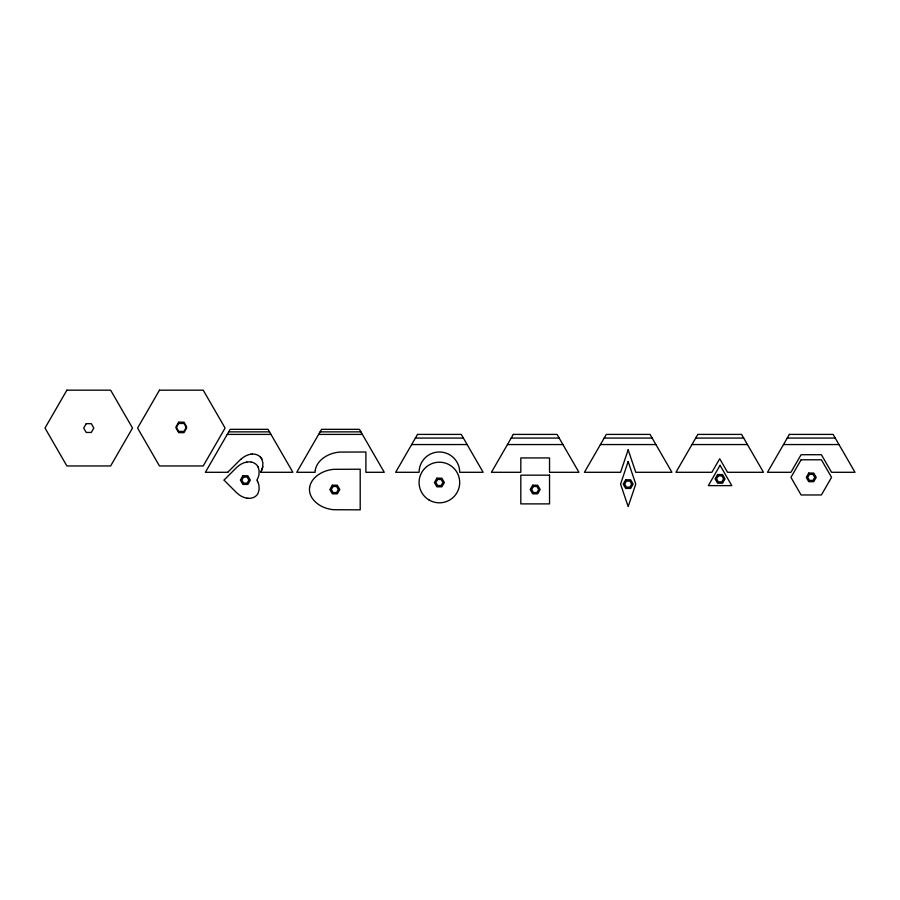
<?xml version="1.0" encoding="UTF-8"?>
<svg xmlns="http://www.w3.org/2000/svg" width="900" height="900" viewBox="0 0 900 900"><rect width="100%" height="100%" fill="white"/><g stroke="black" fill="none" stroke-linecap="round" stroke-linejoin="round"><path stroke-width="1.35" d="M262.058 469.226A16.133 16.133 0 0 0 262.721 466.695L262.879 462.803L261.821 459.124A9.146 9.146 0 0 0 260.314 456.998M257.029 479.869L257.456 478.969M260.798 472.05L261.214 471.15M262.058 469.226A15.716 15.716 0 0 1 261.439 470.678L261.293 470.993M257.535 478.811L257.681 478.496A15.986 15.986 0 0 0 258.975 474.514L259.121 470.621L258.064 466.942M227.88 472.162L239.4 460.62A43.526 43.526 0 0 1 241.088 459.045M224.123 479.993L235.643 468.45A43.526 43.526 0 0 1 237.33 466.864A19.575 19.575 0 0 1 246.847 462.015M250.627 454.298L252.112 454.084M246.87 462.116L248.254 461.925A7.223 7.223 0 0 1 249.188 461.88L249.84 461.891A7.301 7.301 0 0 1 250.796 462.015L251.089 462.06M228.701 431.865L269.528 431.865M320.096 431.865L360.923 431.865M227.239 434.407L270.99 434.407M318.634 434.407L362.385 434.407M415.395 438.075L463.387 438.075M511.178 438.075L559.17 438.075M604.17 438.075L652.163 438.075M695.711 438.075L743.704 438.075M787.252 438.075L835.245 438.075M411.649 444.555L467.134 444.555M507.431 444.555L562.916 444.555M600.424 444.555L655.909 444.555M691.965 444.555L747.45 444.555M783.506 444.555L838.98 444.555M227.812 472.298L205.369 472.298L230.175 429.334L268.065 429.334L292.871 472.298L260.764 472.298M261.877 459.124A9.068 9.068 0 0 0 256.32 454.59A10.789 10.789 0 0 0 255.881 454.455L254.554 454.185A7.301 7.301 0 0 0 253.597 454.061L253.046 454.061A7.223 7.223 0 0 0 252.011 454.095M248.344 498.296L246.96 498.105M251.269 462.094L252.112 462.274A10.789 10.789 0 0 1 252.562 462.397A9.068 9.068 0 0 1 258.097 466.931M224.123 480.218L235.643 491.76A43.526 43.526 0 0 0 237.33 493.346A19.575 19.575 0 0 0 246.847 498.195M257.681 481.714L257.051 480.397M241.155 459.101A19.575 19.575 0 0 1 250.605 454.196M262.744 466.695A15.986 15.986 0 0 1 261.45 470.678M257.681 481.714A15.716 15.716 0 0 1 258.3 483.165A16.133 16.133 0 0 1 258.964 485.696L259.121 489.589L258.064 493.256A9.146 9.146 0 0 1 256.556 495.394A9.068 9.068 0 0 1 252.562 497.801A10.789 10.789 0 0 1 252.112 497.936L250.796 498.206A7.301 7.301 0 0 1 249.84 498.319L249.188 498.33A7.223 7.223 0 0 1 248.344 498.308M309.589 487.451C308.239 497.621 317.464 505.541 326.374 508.241A33.345 33.345 0 0 0 333.9 509.726L360.202 509.827L360.202 469.215L333.9 469.327A33.345 33.345 0 0 0 326.374 470.812C318.679 473.287 310.984 479.025 309.589 487.451M315.27 470.228L315.124 472.298L296.752 472.298L321.559 429.334L359.449 429.334L384.266 472.298L365.895 472.298L365.895 451.991L339.581 452.093A33.345 33.345 0 0 0 332.055 453.589C324.36 456.064 316.665 461.801 315.27 470.228M628.166 461.509L620.572 484.11L628.166 506.621L635.76 484.11L628.166 461.509M628.166 449.786L620.572 472.298L584.415 472.298L606.296 434.407L650.048 434.407L671.918 472.298L635.76 472.298L628.166 449.786M66.881 390.173L45 428.062L66.881 465.952L110.633 465.952L132.514 428.062L110.633 390.173L66.881 390.173M86.22 423.664L83.677 428.062L86.22 432.461L91.294 432.461L93.836 428.062L91.294 423.664L86.22 423.664M159.469 390.173L137.588 428.062L159.469 465.952L203.22 465.952L225.09 428.062L203.22 390.173L159.469 390.173M178.684 422.19L176.029 426.791L178.684 431.392L183.994 431.392L186.649 426.791L183.994 422.19L178.684 422.19M178.684 423.461L176.029 428.062L178.684 432.664L183.994 432.664L186.649 428.062L183.994 423.461L178.684 423.461M242.865 475.774L240.379 480.094L242.865 484.402L247.849 484.402L250.346 480.094L247.849 475.774L242.865 475.774M243.607 477.056L241.852 480.094L243.607 483.131L247.118 483.131L248.861 480.094L247.118 477.056L243.607 477.056M332.336 485.213L329.839 489.521L332.336 493.841L337.32 493.841L339.806 489.521L337.32 485.213L332.336 485.213M333.067 486.484L331.312 489.521L333.067 492.559L336.577 492.559L338.332 489.521L336.577 486.484L333.067 486.484M417.51 434.407L395.64 472.298L419.085 472.298A20.306 20.306 0 0 1 439.391 451.991A20.306 20.306 0 0 1 459.697 472.298L483.142 472.298L461.272 434.407L417.51 434.407M436.894 478.192L434.407 482.512L436.894 486.821L441.877 486.821L444.375 482.512L441.877 478.192L436.894 478.192M437.636 479.475L435.881 482.512L437.636 485.55L441.146 485.55L442.901 482.512L441.146 479.475L437.636 479.475M513.304 434.407L491.423 472.298L520.819 472.298L520.819 457.942L549.54 457.942L549.54 472.298L578.936 472.298L557.055 434.407L513.304 434.407M532.688 485.213L530.19 489.521L532.688 493.841L537.671 493.841L540.158 489.521L537.671 485.213L532.688 485.213M533.419 486.484L531.664 489.521L533.419 492.559L536.929 492.559L538.684 489.521L536.929 486.484L533.419 486.484M625.68 479.79L623.183 484.11L625.68 488.43L630.664 488.43L633.15 484.11L630.664 479.79L625.68 479.79M626.411 481.072L624.656 484.11L626.411 487.147L629.921 487.147L631.676 484.11L629.921 481.072L626.411 481.072M697.826 434.407L675.956 472.298L711.889 472.298L719.707 458.764L727.526 472.298L763.459 472.298L741.589 434.407L697.826 434.407M720.056 465.322L708.334 485.629L731.79 485.629L720.056 465.322M717.57 474.548L715.072 478.868L717.57 483.176L722.554 483.176L725.04 478.868L722.554 474.548L717.57 474.548M718.312 475.83L716.558 478.868L718.312 481.905L721.811 481.905L723.566 478.868L721.811 475.83L718.312 475.83M789.367 434.407L767.486 472.298L790.942 472.298L801.09 454.714L821.396 454.714L831.555 472.298L855 472.298L833.119 434.407L789.367 434.407M801.09 459.787L790.942 477.371L801.09 494.966L821.396 494.966L831.555 477.371L821.396 459.787L801.09 459.787M808.751 473.062L806.265 477.371L808.751 481.691L813.735 481.691L816.232 477.371L813.735 473.062L808.751 473.062M809.494 474.334L807.739 477.371L809.494 480.409L813.004 480.409L814.748 477.371L813.004 474.334L809.494 474.334M549.54 475.166L520.819 475.166L520.819 503.887L549.54 503.887L549.54 475.166M429.233 500.096A20.306 20.306 0 0 0 459.697 482.512A20.306 20.306 0 0 0 429.233 464.918A20.306 20.306 0 0 0 429.233 500.096"/></g></svg>
